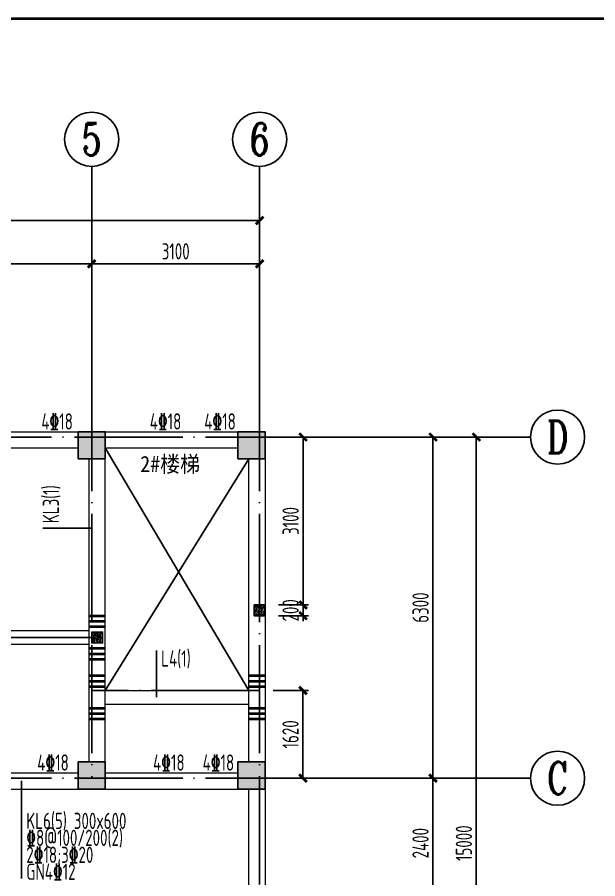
# Model space of a CAD drawing. Extents: x 9731685 to 18866768, y -962146 to 194094.
# Drawn here: x 9812424 to 9823141, y -127592 to -111681 of the extents above; entities that cross this region are included whole.
import ezdxf
from ezdxf.enums import TextEntityAlignment as Align

# ---------------------------------------------------------------- set-up
doc = ezdxf.new("R2010")
doc.units = 0
doc.header["$LTSCALE"] = 1000
doc.linetypes.add('DOTE', pattern=[2.42, 2, -0.2, 0.02, -0.2])
doc.layers.get('0').update_dxf_attribs({"linetype": 'CONTINUOUS'})
doc.layers.get('Defpoints').update_dxf_attribs({"linetype": 'CONTINUOUS'})
for name, color, linetype in [('AXIS', 1, 'DOTE'), ('AXIS_DIM', 3, 'CONTINUOUS'), ('AXIS_NUM', 7, 'CONTINUOUS'), ('BORDER', 7, 'CONTINUOUS'), ('COLU', 7, 'CONTINUOUS'), ('DIM', 3, 'CONTINUOUS'), ('TEXT', 7, 'CONTINUOUS'), ('柱涂实', 54, 'CONTINUOUS'), ('零厚板', 7, 'CONTINUOUS')]:
    doc.layers.add(name, color=color, linetype=linetype)
for name, color, linetype, lineweight in [('梁', 4, 'CONTINUOUS', 18), ('梁原位标注', 7, 'CONTINUOUS', 25), ('梁集中标注', 2, 'CONTINUOUS', 25), ('梁集中标注竖向', 2, 'CONTINUOUS', 25), ('次梁箍筋', 1, 'CONTINUOUS', 40)]:
    doc.layers.add(name, color=color, linetype=linetype, lineweight=lineweight)
doc.styles.add('STYLE3', font='simhei.ttf', dxfattribs={"width": 0.9})
doc.styles.add('TSSD_Axis', font='Complex.shx', dxfattribs={"width": 0.7, "bigfont": 'hztxt.shx'})
doc.styles.add('TSSD_Dimension', font='Tssdeng.shx', dxfattribs={"width": 0.7, "bigfont": 'hztxt.shx'})
doc.styles.add('TSSD_Rein', font='Tssdeng.shx', dxfattribs={"width": 0.7, "bigfont": 'hztxt.shx'})
doc.dimstyles.new('TSSD_100_100$0', dxfattribs={"dimtxt": 300, "dimasz": 100, "dimexe": 100, "dimexo": 250, "dimgap": 80, "dimtad": 1, "dimdec": 0, "dimzin": 0, "dimdsep": 46, "dimtxsty": 'TSSD_Dimension', "dimblk1": 'ARCHTICK', "dimblk2": 'ARCHTICK', "dimsah": 1, "dimcen": 0, "dimclrd": 3, "dimclre": 256, "dimclrt": 7, "dimadec": 1, "dimazin": 0, "dimtfac": 1, "dimtdec": 0, "dimtix": 1, "dimtmove": 2, "dimatfit": 3, "dimldrblk": 'ARCHTICK', "dimfxl": 1, "dimtolj": 1, "dimtzin": 0, "dimarcsym": 0})

# ---------------------------------------------------------------- blocks, each defined once
blk = doc.blocks.new('ts_axno')
at = {"color": 0, "linetype": 'ByBlock', "lineweight": -2}
blk.add_circle((0, 0), 0.5, dxfattribs=at)
at = {"color": 0, "linetype": 'ByBlock', "lineweight": -2, "style": 'TSSD_Axis', "width": 0.7}
blk.add_attdef('A', text='', height=0.6, dxfattribs=at).set_placement((0, 0), align=Align.MIDDLE_CENTER)
blk = doc.blocks.new('_ArchTick')
at = {"color": 0, "linetype": 'ByBlock', "const_width": 0.5}
blk.add_lwpolyline([(-0.71, -0.71), (0.71, 0.71)], dxfattribs=at)
blk = doc.blocks.new('*D8')
at = {"layer": 'AXIS_DIM', "lineweight": -2}
for p, q in [((9813799, -118185), (9813799, -116135)), ((9816899, -118185), (9816899, -116135))]:
    blk.add_line(p, q, dxfattribs=at)
at = {"layer": 'AXIS_DIM', "color": 3, "lineweight": -2}
blk.add_line((9816899, -116235), (9813799, -116235), dxfattribs=at)
at = {"layer": 'Defpoints', "color": 0}
for p in [(9813799, -116235), (9813799, -118435), (9816899, -118435)]:
    blk.add_point(p, dxfattribs=at)
at = {"layer": 'AXIS_DIM', "color": 3, "lineweight": -2, "xscale": 100, "yscale": 100, "zscale": 100, "rotation": 180}
blk.add_blockref('_ArchTick', (9813799, -116235), dxfattribs=at)
at = {"layer": 'AXIS_DIM', "color": 3, "lineweight": -2, "xscale": 100, "yscale": 100, "zscale": 100}
blk.add_blockref('_ArchTick', (9816899, -116235), dxfattribs=at)
at = {"layer": 'AXIS_DIM', "color": 7, "insert": (9815349, -116005), "char_height": 300, "attachment_point": 5, "style": 'TSSD_Dimension'}
blk.add_mtext('\\A1;3100', dxfattribs=at)
blk = doc.blocks.new('*D9')
at = {"layer": 'AXIS_DIM', "lineweight": -2}
for p, q in [((9809499, -118185), (9809499, -116135)), ((9813799, -118185), (9813799, -116135))]:
    blk.add_line(p, q, dxfattribs=at)
at = {"layer": 'AXIS_DIM', "color": 3, "lineweight": -2}
blk.add_line((9813799, -116235), (9809499, -116235), dxfattribs=at)
at = {"layer": 'Defpoints', "color": 0}
for p in [(9809499, -116235), (9809499, -118435), (9813799, -118435)]:
    blk.add_point(p, dxfattribs=at)
at = {"layer": 'AXIS_DIM', "color": 3, "lineweight": -2, "xscale": 100, "yscale": 100, "zscale": 100, "rotation": 180}
blk.add_blockref('_ArchTick', (9809499, -116235), dxfattribs=at)
at = {"layer": 'AXIS_DIM', "color": 3, "lineweight": -2, "xscale": 100, "yscale": 100, "zscale": 100}
blk.add_blockref('_ArchTick', (9813799, -116235), dxfattribs=at)
at = {"layer": 'AXIS_DIM', "color": 7, "insert": (9811649, -116005), "char_height": 300, "attachment_point": 5, "style": 'TSSD_Dimension'}
blk.add_mtext('\\A1;4300', dxfattribs=at)
blk = doc.blocks.new('*D13')
at = {"layer": 'AXIS_DIM', "lineweight": -2}
for p, q in [((9794899, -118185), (9794899, -115335)), ((9816899, -118185), (9816899, -115335))]:
    blk.add_line(p, q, dxfattribs=at)
at = {"layer": 'AXIS_DIM', "color": 3, "lineweight": -2}
blk.add_line((9794899, -115435), (9816899, -115435), dxfattribs=at)
at = {"layer": 'Defpoints', "color": 0}
for p in [(9816899, -115435), (9794899, -118435), (9816899, -118435)]:
    blk.add_point(p, dxfattribs=at)
at = {"layer": 'AXIS_DIM', "color": 3, "lineweight": -2, "xscale": 100, "yscale": 100, "zscale": 100, "rotation": 180}
blk.add_blockref('_ArchTick', (9794899, -115435), dxfattribs=at)
at = {"layer": 'AXIS_DIM', "color": 3, "lineweight": -2, "xscale": 100, "yscale": 100, "zscale": 100}
blk.add_blockref('_ArchTick', (9816899, -115435), dxfattribs=at)
at = {"layer": 'AXIS_DIM', "color": 7, "insert": (9805899, -115205), "char_height": 300, "attachment_point": 5, "style": 'TSSD_Dimension'}
blk.add_mtext('\\A1;22000', dxfattribs=at)
blk = doc.blocks.new('*D22')
at = {"layer": 'AXIS_DIM', "lineweight": -2}
for p, q in [((9818149, -119435), (9820199, -119435)), ((9818149, -125735), (9820199, -125735))]:
    blk.add_line(p, q, dxfattribs=at)
at = {"layer": 'AXIS_DIM', "color": 3, "lineweight": -2}
blk.add_line((9820099, -119435), (9820099, -125735), dxfattribs=at)
at = {"layer": 'Defpoints', "color": 0}
for p in [(9817899, -119435), (9817899, -125735), (9820099, -125735)]:
    blk.add_point(p, dxfattribs=at)
at = {"layer": 'AXIS_DIM', "color": 3, "lineweight": -2, "xscale": 100, "yscale": 100, "zscale": 100}
for p, rotation in [((9820099, -119435), 90), ((9820099, -125735), 270)]:
    blk.add_blockref('_ArchTick', p, dxfattribs=dict(at, rotation=rotation))
at = {"layer": 'AXIS_DIM', "color": 7, "insert": (9819869, -122585), "char_height": 300, "attachment_point": 5, "rotation": 90, "style": 'TSSD_Dimension'}
blk.add_mtext('\\A1;6300', dxfattribs=at)
blk = doc.blocks.new('*D23')
at = {"layer": 'AXIS_DIM', "lineweight": -2}
for p, q in [((9818149, -125735), (9820199, -125735)), ((9818149, -128135), (9820199, -128135))]:
    blk.add_line(p, q, dxfattribs=at)
at = {"layer": 'AXIS_DIM', "color": 3, "lineweight": -2}
blk.add_line((9820099, -125735), (9820099, -128135), dxfattribs=at)
at = {"layer": 'Defpoints', "color": 0}
for p in [(9817899, -125735), (9817899, -128135), (9820099, -128135)]:
    blk.add_point(p, dxfattribs=at)
at = {"layer": 'AXIS_DIM', "color": 3, "lineweight": -2, "xscale": 100, "yscale": 100, "zscale": 100}
for p, rotation in [((9820099, -125735), 90), ((9820099, -128135), 270)]:
    blk.add_blockref('_ArchTick', p, dxfattribs=dict(at, rotation=rotation))
at = {"layer": 'AXIS_DIM', "color": 7, "insert": (9819869, -126935), "char_height": 300, "attachment_point": 5, "rotation": 90, "style": 'TSSD_Dimension'}
blk.add_mtext('\\A1;2400', dxfattribs=at)
blk = doc.blocks.new('*D25')
at = {"layer": 'AXIS_DIM', "lineweight": -2}
for p, q in [((9818149, -119435), (9820999, -119435)), ((9818149, -134435), (9820999, -134435))]:
    blk.add_line(p, q, dxfattribs=at)
at = {"layer": 'AXIS_DIM', "color": 3, "lineweight": -2}
blk.add_line((9820899, -134435), (9820899, -119435), dxfattribs=at)
at = {"layer": 'Defpoints', "color": 0}
for p in [(9817899, -119435), (9820899, -119435), (9817899, -134435)]:
    blk.add_point(p, dxfattribs=at)
at = {"layer": 'AXIS_DIM', "color": 3, "lineweight": -2, "xscale": 100, "yscale": 100, "zscale": 100}
for p, rotation in [((9820899, -119435), 90), ((9820899, -134435), 270)]:
    blk.add_blockref('_ArchTick', p, dxfattribs=dict(at, rotation=rotation))
at = {"layer": 'AXIS_DIM', "color": 7, "insert": (9820669, -126935), "char_height": 300, "attachment_point": 5, "rotation": 90, "style": 'TSSD_Dimension'}
blk.add_mtext('\\A1;15000', dxfattribs=at)
blk = doc.blocks.new('*D141')
at = {"layer": 'Defpoints', "color": 0}
for p in [(9816899, -124115), (9817699, -124115), (9816899, -125735)]:
    blk.add_point(p, dxfattribs=at)
at = {"layer": 'DIM', "lineweight": -2}
for p, q in [((9817149, -124115), (9817799, -124115)), ((9817149, -125735), (9817799, -125735))]:
    blk.add_line(p, q, dxfattribs=at)
at = {"layer": 'DIM', "color": 3, "lineweight": -2}
blk.add_line((9817699, -125735), (9817699, -124115), dxfattribs=at)
at = {"layer": 'DIM', "color": 3, "lineweight": -2, "xscale": 100, "yscale": 100, "zscale": 100}
for p, rotation in [((9817699, -124115), 90), ((9817699, -125735), 270)]:
    blk.add_blockref('_ArchTick', p, dxfattribs=dict(at, rotation=rotation))
at = {"layer": 'DIM', "color": 7, "insert": (9817469, -124925), "char_height": 300, "attachment_point": 5, "rotation": 90, "style": 'TSSD_Dimension'}
blk.add_mtext('\\A1;1620', dxfattribs=at)
blk = doc.blocks.new('GZ')
at = {"layer": 'TEXT'}
h = blk.add_hatch(dxfattribs=at)
h.set_pattern_fill('AR-CONC', color=6, scale=0.4, angle=180, style=0)
h.set_pattern_definition([(230, (3351996.74, 92641.444), (-72.873868, 6.375634), [7.62, -83.82]), (175, (3351996.74, 92641.44), (14.09713, -76.422657), [6.096, -67.056]), (280.451, (3351990.67, 92641.975), (-58.777, -70.046675), [6.476, -71.236]), (226.1842, (3351996.74, 92621.12), (-108.431616, 16.81693), [11.43, -125.73]), (276.6356, (3351987.7, 92622.52), (-94.961694, -98.970222), [9.714, -106.854]), (171.184, (3351996.74, 92621.12), (-94.96184, -98.970047), [9.144, -100.584]), (201, (3351986.58, 92626.204), (-60.645952, 40.906207), [7.62, -83.82]), (146, (3351986.58, 92626.2), (-24.720811, -73.675186), [6.096, -67.056]), (251.4514, (3351981.526, 92629.61), (-85.366596, -32.769143), [6.476, -71.236]), (217.5, (3351996.74, 92641.444), (-1.2354413, -33.8220155), [0, -66.2432, 0, -68.072, 0, -67.31]), (187.5, (3351996.74, 92641.444), (-26.727865, -40.07223), [0, -38.8112, 0, -64.7192, 0, -25.654]), (147.5, (3352019.397, 92641.444), (-54.236238, 2.2914976), [0, -25.4, 0, -79.248, 0, -105.156]), (137.5, (3352029.557, 92641.444), (-59.251673, -10.170596), [0, -33.02, 0, -52.6288, 0, -74.676])])
h.paths.add_polyline_path([(3162038, 237206), (3162238, 237206), (3162238, 237006), (3162038, 237006)])
at = {"color": 6}
blk.add_lwpolyline([(3162038, 237206), (3162238, 237206), (3162238, 237006), (3162038, 237006)], close=True, dxfattribs=at)
blk = doc.blocks.new('*D514')
at = {"layer": 'Defpoints', "color": 0}
for p in [(9816999, -122535), (9817701, -122535), (9816999, -122735)]:
    blk.add_point(p, dxfattribs=at)
at = {"layer": 'DIM', "color": 3, "lineweight": -2}
for p, q in [((9817701, -122535), (9817701, -122435)), ((9817701, -122735), (9817701, -122535)), ((9817701, -122735), (9817701, -122835))]:
    blk.add_line(p, q, dxfattribs=at)
at = {"layer": 'DIM', "lineweight": -2}
for p, q in [((9817249, -122535), (9817801, -122535)), ((9817249, -122735), (9817801, -122735))]:
    blk.add_line(p, q, dxfattribs=at)
at = {"layer": 'DIM', "color": 3, "lineweight": -2, "xscale": 100, "yscale": 100, "zscale": 100}
for p, rotation in [((9817701, -122535), 270), ((9817701, -122735), 90)]:
    blk.add_blockref('_ArchTick', p, dxfattribs=dict(at, rotation=rotation))
at = {"layer": 'DIM', "color": 7, "insert": (9817471, -122635), "char_height": 300, "attachment_point": 5, "rotation": 90, "style": 'TSSD_Dimension'}
blk.add_mtext('\\A1;200', dxfattribs=at)
blk = doc.blocks.new('*D515')
at = {"layer": 'Defpoints', "color": 0}
for p in [(9816999, -119435), (9817701, -119435), (9816999, -122535)]:
    blk.add_point(p, dxfattribs=at)
at = {"layer": 'DIM', "lineweight": -2}
for p, q in [((9817249, -119435), (9817801, -119435)), ((9817249, -122535), (9817801, -122535))]:
    blk.add_line(p, q, dxfattribs=at)
at = {"layer": 'DIM', "color": 3, "lineweight": -2}
blk.add_line((9817701, -122535), (9817701, -119435), dxfattribs=at)
at = {"layer": 'DIM', "color": 3, "lineweight": -2, "xscale": 100, "yscale": 100, "zscale": 100}
for p, rotation in [((9817701, -119435), 90), ((9817701, -122535), 270)]:
    blk.add_blockref('_ArchTick', p, dxfattribs=dict(at, rotation=rotation))
at = {"layer": 'DIM', "color": 7, "insert": (9817471, -120985), "char_height": 300, "attachment_point": 5, "rotation": 90, "style": 'TSSD_Dimension'}
blk.add_mtext('\\A1;3100', dxfattribs=at)

msp = doc.modelspace()

# ---------------------------------------------------------------- hatches: boundary and pattern name
at = {"layer": '柱涂实'}
for points in [[(9814048.5, -119835.1), (9814048.5, -119335.1), (9813548.5, -119335.1), (9813548.5, -119835.1)], [(9816998.5, -119835.1), (9816998.5, -119335.1), (9816498.5, -119335.1), (9816498.5, -119835.1)], [(9814048.5, -125935.1), (9814048.5, -125435.1), (9813548.5, -125435.1), (9813548.5, -125935.1)], [(9816998.5, -125935.1), (9816998.5, -125435.1), (9816498.5, -125435.1), (9816498.5, -125935.1)]]:
    msp.add_hatch(color=256, dxfattribs=at).paths.add_polyline_path(points)

# ---------------------------------------------------------------- linework, layer by layer
at = {"layer": 'AXIS'}
for p, q in [((9813798.5, -118435.1, 0), (9813798.5, -125735.1, 0)), ((9816898.5, -118435.1, 0), (9816898.5, -135435.1, 0)), ((9817898.5, -119435.1, 0), (9793898.5, -119435.1, 0)), ((9813798.5, -123135.1, 0), (9805298.5, -123135.1, 0)), ((9816898.5, -124115.1, 0), (9813798.5, -124115.1, 0)), ((9817898.5, -125735.1, 0), (9793898.5, -125735.1, 0))]:
    msp.add_line(p, q, dxfattribs=at)
at = {"layer": 'AXIS_NUM'}
for p, q in [((9813798.5, -118435.1, 0), (9813798.5, -114435.1, 0)), ((9816898.5, -118435.1, 0), (9816898.5, -114435.1, 0)), ((9817898.5, -119435.1, 0), (9821898.5, -119435.1, 0)), ((9817898.5, -125735.1, 0), (9821898.5, -125735.1, 0))]:
    msp.add_line(p, q, dxfattribs=at)
at = {"layer": 'BORDER', "const_width": 50}
msp.add_lwpolyline([(9779556.8, -151706.3), (9779556.8, -111706.3), (9835456.8, -111706.3), (9835456.8, -151706.3)], close=True, dxfattribs=at)
at = {"layer": 'COLU', "ltscale": 1}
for points in [[(9814048.5, -119835.1), (9814048.5, -119335.1), (9813548.5, -119335.1), (9813548.5, -119835.1)], [(9816998.5, -119835.1), (9816998.5, -119335.1), (9816498.5, -119335.1), (9816498.5, -119835.1)], [(9814048.5, -125935.1), (9814048.5, -125435.1), (9813548.5, -125435.1), (9813548.5, -125935.1)], [(9816998.5, -125935.1), (9816998.5, -125435.1), (9816498.5, -125435.1), (9816498.5, -125935.1)]]:
    msp.add_lwpolyline(points, close=True, dxfattribs=at)
at = {"layer": '柱涂实', "linetype": 'Continuous'}
for points in [[(9814048.5, -119835.1), (9814048.5, -119335.1), (9813548.5, -119335.1), (9813548.5, -119835.1)], [(9816998.5, -119835.1), (9816998.5, -119335.1), (9816498.5, -119335.1), (9816498.5, -119835.1)], [(9814048.5, -125935.1), (9814048.5, -125435.1), (9813548.5, -125435.1), (9813548.5, -125935.1)], [(9816998.5, -125935.1), (9816998.5, -125435.1), (9816498.5, -125435.1), (9816498.5, -125935.1)]]:
    msp.add_lwpolyline(points, close=True, dxfattribs=at)
at = {"layer": '梁', "ltscale": 1}
for p, q in [((9809748.5, -119335.1), (9813548.5, -119335.1)), ((9814048.5, -119335.1), (9816498.5, -119335.1)), ((9809748.5, -119635.1), (9813548.5, -119635.1)), ((9814048.5, -119635.1), (9816498.5, -119635.1)), ((9813748.5, -125435.1), (9813748.5, -119835.1)), ((9814048.5, -125435.1), (9814048.5, -119835.1)), ((9816698.5, -125435.1), (9816698.5, -119835.1)), ((9816998.5, -119835.1, 0), (9816998.5, -125435.1, 0)), ((9809648.5, -123010.1), (9813748.5, -123010.1)), ((9809648.5, -123260.1), (9813748.5, -123260.1)), ((9814048.5, -124115.1), (9816698.5, -124115.1)), ((9814048.5, -124365.1), (9816698.5, -124365.1)), ((9809748.5, -125635.1), (9813548.5, -125635.1)), ((9814048.5, -125635.1), (9816498.5, -125635.1)), ((9809748.5, -125935.1), (9813548.5, -125935.1)), ((9814048.5, -125935.1), (9816498.5, -125935.1)), ((9816698.5, -127935.1), (9816698.5, -125935.1)), ((9816998.5, -125935.1, 0), (9816998.5, -127935.1, 0))]:
    msp.add_line(p, q, dxfattribs=at)
at = {"layer": '梁集中标注', "color": 21, "linetype": 'Continuous', "ltscale": 1}
msp.add_line((9814992.4, -124240.1, 0), (9814992.4, -123375.1, 0), dxfattribs=at)
at = {"layer": '梁集中标注', "linetype": 'Continuous', "ltscale": 1}
msp.add_line((9812501.5, -125785.1, 0), (9812501.5, -127589.1, 0), dxfattribs=at)
at = {"layer": '梁集中标注竖向', "linetype": 'Continuous', "ltscale": 1}
msp.add_line((9813798.5, -121114.3, 0), (9812894.3, -121114.3, 0), dxfattribs=at)
at = {"layer": '次梁箍筋', "linetype": 'Continuous', "ltscale": 1}
for p, q in [((9813748.5, -122735.1), (9814048.5, -122735.1)), ((9813748.5, -122835.1), (9814048.5, -122835.1)), ((9813748.5, -122935.1), (9814048.5, -122935.1)), ((9813748.5, -123335.1), (9814048.5, -123335.1)), ((9813748.5, -123435.1), (9814048.5, -123435.1)), ((9813748.5, -123535.1), (9814048.5, -123535.1)), ((9813748.5, -123840.1), (9814048.5, -123840.1)), ((9813748.5, -123940.1), (9814048.5, -123940.1)), ((9816698.5, -123840.1), (9816998.5, -123840.1)), ((9816698.5, -123940.1), (9816998.5, -123940.1)), ((9813748.5, -124040.1), (9814048.5, -124040.1)), ((9816698.5, -124040.1), (9816998.5, -124040.1)), ((9813748.5, -124440.1), (9814048.5, -124440.1)), ((9813748.5, -124540.1), (9814048.5, -124540.1)), ((9816698.5, -124440.1), (9816998.5, -124440.1)), ((9816698.5, -124540.1), (9816998.5, -124540.1)), ((9813748.5, -124640.1), (9814048.5, -124640.1)), ((9816698.5, -124640.1), (9816998.5, -124640.1))]:
    msp.add_line(p, q, dxfattribs=at)
at = {"layer": '零厚板', "ltscale": 1}
for p, q in [((9814048.5, -119635.1), (9816698.5, -124115.1)), ((9816698.5, -119835.1), (9814048.5, -124115.1))]:
    msp.add_line(p, q, dxfattribs=at)

# ---------------------------------------------------------------- block references
at = {"color": 0}
for p in [(6654760.7, -359741.1, 0), (6651760.7, -360241.1, 0)]:
    msp.add_blockref('GZ', p, dxfattribs=at)
at = {"layer": 'AXIS_NUM'}
ref = msp.add_blockref('ts_axno', (9813798.5, -113935.1, 0), dxfattribs=dict(at, xscale=1000, yscale=1000, zscale=1000))
ref.add_attrib('5', '5', dxfattribs={"height": 600, "style": 'TSSD_Axis', "width": 0.7}).set_placement((9813798.5, -113935.1, 0), align=Align.MIDDLE_CENTER)
ref = msp.add_blockref('ts_axno', (9816898.5, -113935.1, 0), dxfattribs=dict(at, xscale=1000, yscale=1000, zscale=1000))
ref.add_attrib('6', '6', dxfattribs={"height": 600, "style": 'TSSD_Axis', "width": 0.7}).set_placement((9816898.5, -113935.1, 0), align=Align.MIDDLE_CENTER)
ref = msp.add_blockref('ts_axno', (9822398.5, -119435.1, 0), dxfattribs=dict(at, xscale=-1000, yscale=1000, zscale=1000))
ref.add_attrib('D', 'D', dxfattribs={"height": 600, "style": 'TSSD_Axis', "width": 0.7}).set_placement((9822398.5, -119435.1, 0), align=Align.MIDDLE_CENTER)
ref = msp.add_blockref('ts_axno', (9822398.5, -125735.1, 0), dxfattribs=dict(at, xscale=-1000, yscale=1000, zscale=1000))
ref.add_attrib('C', 'C', dxfattribs={"height": 600, "style": 'TSSD_Axis', "width": 0.7}).set_placement((9822398.5, -125735.1, 0), align=Align.MIDDLE_CENTER)

# ---------------------------------------------------------------- texts
at = {"layer": 'TEXT', "color": 6, "style": 'STYLE3', "width": 0.9}
msp.add_text('2#楼梯', height=300, dxfattribs=at).set_placement((9814694.1, -120082.5))
at = {"layer": '梁原位标注', "style": 'TSSD_Rein', "width": 0.7}
for p in [(9813451, -119296.3), (9815452.9, -119296.3), (9816458.8, -119296.3), (9813375, -125596.3), (9815513.7, -125596.3), (9816428.7, -125596.3)]:
    msp.add_text('4%%13218', height=300, dxfattribs=at).set_placement(p, align=Align.RIGHT)
at = {"layer": '梁集中标注', "color": 21, "style": 'TSSD_Rein', "width": 0.7}
msp.add_text('L4(1)', height=300, dxfattribs=at).set_placement((9815081.4, -123675.1))
at = {"layer": '梁集中标注', "style": 'TSSD_Rein', "width": 0.7}
for s, p in [('KL6(5) 300x600', (9812590.5, -126673.4, 0)), ('%%1328@100/200(2)', (9812590.5, -126986.3, 0)), ('2%%13218;3%%13220', (9812590.5, -127299.2, 0)), ('GN4%%13212', (9812590.5, -127612.1, 0))]:
    msp.add_text(s, height=300, dxfattribs=at).set_placement(p)
at = {"layer": '梁集中标注竖向', "style": 'TSSD_Rein', "width": 0.7}
msp.add_text('KL3(1) ', height=300, rotation=90, dxfattribs=at).set_placement((9813194.3, -121025.3))

# ---------------------------------------------------------------- dimensions: what is measured, and where the dimension line sits
at = {"layer": 'AXIS_DIM'}
for base, p1, p2, picture, middle in [((9816898.5, -115435.1, 0), (9794898.5, -118435.1, 0), (9816898.5, -118435.1, 0), '*D13', (9805898.5, -115205.1, 0)), ((9809498.5, -116235.1, 0), (9813798.5, -118435.1, 0), (9809498.5, -118435.1, 0), '*D9', (9811648.5, -116005.1, 0)), ((9813798.5, -116235.1, 0), (9816898.5, -118435.1, 0), (9813798.5, -118435.1, 0), '*D8', (9815348.5, -116005.1, 0))]:
    dim = msp.add_linear_dim(base=base, p1=p1, p2=p2, dimstyle='TSSD_100_100$0', dxfattribs=at)
    dim.commit()
    dim.dimension.update_dxf_attribs({"geometry": picture, "text_midpoint": middle})
for base, p1, p2, picture, middle in [((9820098.5, -125735.1, 0), (9817898.5, -119435.1, 0), (9817898.5, -125735.1, 0), '*D22', (9819868.5, -122585.1, 0)), ((9820898.5, -119435.1, 0), (9817898.5, -134435.1, 0), (9817898.5, -119435.1, 0), '*D25', (9820668.5, -126935.1, 0)), ((9820098.5, -128135.1, 0), (9817898.5, -125735.1, 0), (9817898.5, -128135.1, 0), '*D23', (9819868.5, -126935.1, 0))]:
    dim = msp.add_linear_dim(base=base, p1=p1, p2=p2, angle=90, dimstyle='TSSD_100_100$0', dxfattribs=at)
    dim.commit()
    dim.dimension.update_dxf_attribs({"geometry": picture, "text_midpoint": middle})
at = {"layer": 'DIM'}
for base, p1, p2, picture, middle in [((9817701.4, -119435.1, 0), (9816998.5, -122535.1, 0), (9816998.5, -119435.1, 0), '*D515', (9817471.4, -120985.1, 0)), ((9817701.4, -122535.1, 0), (9816998.5, -122735.1, 0), (9816998.5, -122535.1, 0), '*D514', (9817471.4, -122635.1, 0)), ((9817698.5, -124115.1, 0), (9816898.5, -125735.1, 0), (9816898.5, -124115.1, 0), '*D141', (9817468.5, -124925.1, 0))]:
    dim = msp.add_linear_dim(base=base, p1=p1, p2=p2, angle=90, dimstyle='TSSD_100_100$0', dxfattribs=at)
    dim.commit()
    dim.dimension.update_dxf_attribs({"geometry": picture, "text_midpoint": middle})

doc.saveas('drawing.dxf')
